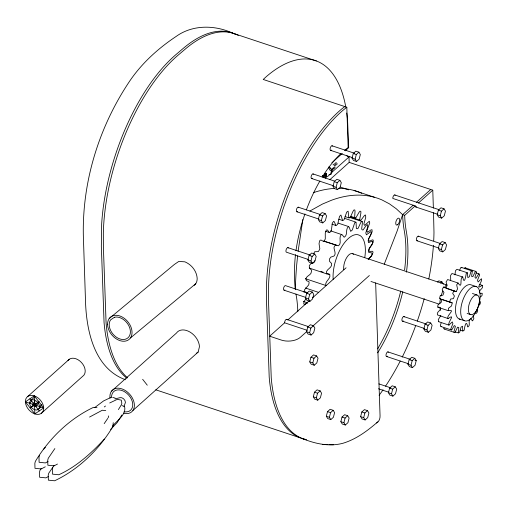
<?xml version="1.0" encoding="UTF-8"?>
<svg xmlns="http://www.w3.org/2000/svg" width="508" height="508" viewBox="0 0 508 508"><rect width="100%" height="100%" fill="white"/><g stroke="black" fill="none" stroke-linecap="round" stroke-linejoin="round"><path stroke-width="0.76" d="M440.601 307.931C440.919 310.807 436.258 311.734 437.413 314.897L448.132 318.599C456.387 312.776 447.199 322.891 448.964 325.12L452.285 321.888L452.888 323.647L450.729 329.07L451.396 329.99L451.783 329.819L454.279 325.577L455.422 326.276L453.968 331.654L454.044 332.213L454.939 332.594L457.556 327.177L458.826 327.508L458.26 332.905L459.696 332.188L461.035 327.101L462.559 326.25L462.763 330.854L464.172 330.333C464.528 327.546 466.211 318.37 467.646 326.879L467.995 326.911C470.865 325.171 467.836 321.443 469.894 319.399M479.355 292.475C479.038 289.598 483.699 288.677 482.543 285.509L479.279 284.283M304.038 292.322L304.489 289.846L308.686 284.886A6.566 3.023 -71.6 0 0 309.08 282.238L308.959 281.667L306.356 280.626C304.209 277.273 309.391 275.615 310.839 273.545A6.566 3.023 -71.6 0 0 311.531 270.834L311.506 270.161L309.372 267.951L309.296 265.703L310.661 263.773L313.798 262.712L314.211 262.141A6.566 3.023 -71.6 0 0 314.852 260.56M454.958 274.872L455.46 270.707L456.914 269.316L467.354 272.783L467.836 277.628L469.36 276.777L471.075 271.164L472.135 270.967L472.319 271.386L471.57 276.365L472.84 276.701L475.456 271.285L476.352 271.659L476.428 272.224L474.929 277.298L475.907 278.39L478.612 274.053L479 273.882L479.66 274.809L477.507 280.232L478.111 281.984L481.432 278.752C483.197 280.988 474.008 291.103 482.263 285.274M297.631 255.873L296.736 264.478A269.551 123.958 -71.6 0 0 295.326 289.649M298.107 251.269L302.819 219.596M325.641 176.143L325.691 175.635M325.774 176.016L325.831 175.508M325.914 175.895L325.971 175.381M326.053 175.768L326.111 175.26M326.098 176.066L326.022 174.701M326.238 175.946L325.945 174.13M326.377 175.819L326.403 174.314M326.511 175.698L326.18 173.761M328.536 167.1L329.457 167.208L332.2 170.701L330.695 173.234L330.651 174.574L329.013 174.669M332.2 170.701L331.343 173.952L330.651 174.574M132.95 410.439L198.152 352.063L199.447 346.71A14.516 10.046 48.2 0 0 189.992 332.054A14.516 10.046 48.2 0 0 176.416 333.096L111.36 391.344M307.905 260.013L309.093 255.372L311.69 253.041L314.75 254.057L316.166 256.375L314.979 261.017L312.382 263.347L309.321 262.331L307.905 260.013L310.959 261.029L312.382 263.347M318.313 219.57L319.494 214.922L322.097 212.592L325.158 213.608L326.574 215.925L325.387 220.574L322.783 222.904L319.729 221.882L318.313 219.57L321.367 220.586L322.783 222.904M310.959 261.029L312.147 256.388L314.75 254.057M321.367 220.586L322.555 215.938L325.158 213.608M333.038 186.29L334.22 181.642L336.823 179.318L339.884 180.334L341.3 182.645L340.112 187.293L337.509 189.624L334.455 188.608L333.038 186.29L336.093 187.306L337.509 189.624M305.473 297.993L306.661 293.345L309.264 291.021L312.318 292.036L313.734 294.348L312.553 298.996L309.95 301.327L306.889 300.311L305.473 297.993L308.534 299.009L309.95 301.327M336.093 187.306L337.28 182.658L339.884 180.334M308.534 299.009L309.721 294.361L312.318 292.036M311.067 335.045L309.651 332.727L306.591 331.711L308.007 334.029L311.067 335.045L313.671 332.715L314.858 328.066L313.442 325.749L310.382 324.733L307.778 327.063L306.591 331.711L300.368 337.287A13.805 7.683 -1.9 0 1 281.305 340.068L269.672 336.201L284.626 322.809A2.419 1.111 -71.6 0 1 285.521 320.008A2.419 1.111 -71.6 0 1 287.02 319.634M352.063 158.153L353.25 153.511L355.848 151.181L358.908 152.197L360.324 154.515L359.137 159.156L356.54 161.487L353.479 160.471L352.063 158.153L355.124 159.169L356.54 161.487M309.651 332.727L310.839 328.079L313.442 325.749M355.124 159.169L356.305 154.527L358.908 152.197M309.753 361.893L310.94 357.245L313.544 354.914L316.605 355.93L318.021 358.248L316.833 362.896L314.23 365.227L311.169 364.204L309.753 361.893L312.814 362.909L314.23 365.227M312.814 362.909L314.001 358.261L316.605 355.93M313.303 396.831L314.484 392.189L317.087 389.858L320.148 390.874L321.564 393.192L320.377 397.834L317.773 400.164L314.719 399.148L313.303 396.831L316.357 397.853L317.773 400.164M316.357 397.853L317.544 393.205L320.148 390.874M326.333 416.268L327.514 411.626L330.117 409.296L333.178 410.312L334.594 412.623L333.407 417.271L330.803 419.602L327.749 418.586L326.333 416.268L329.387 417.284L330.803 419.602M329.387 417.284L330.575 412.642L333.178 410.312M340.843 421.691L342.03 417.049L344.634 414.719L347.694 415.735L349.11 418.052L347.923 422.694L345.319 425.025L342.259 424.009L340.843 421.691L343.903 422.713L345.319 425.025M343.903 422.713L345.091 418.065L347.694 415.735M360.636 416.617L361.823 411.969L364.426 409.639L367.481 410.655L368.897 412.972L367.716 417.62L365.112 419.951L362.052 418.929L360.636 416.617L363.696 417.633L365.112 419.951M363.696 417.633L364.884 412.985L367.481 410.655M388.43 392.779L389.617 388.131L392.214 385.801L395.275 386.817L396.691 389.134L395.503 393.783L392.906 396.113L389.846 395.097L388.43 392.779L391.49 393.795L392.906 396.113M391.49 393.795L392.671 389.147L395.275 386.817M437.191 214.782L438.379 210.134L440.976 207.804L444.036 208.82L445.452 211.138L444.271 215.786L441.668 218.116L438.607 217.1L437.191 214.782L440.252 215.798L441.668 218.116M440.252 215.798L441.433 211.15L444.036 208.82M407.962 364.268L409.15 359.626L411.753 357.295L414.807 358.311L416.223 360.623L415.042 365.271L412.439 367.601L409.378 366.585L407.962 364.268L411.023 365.284L412.439 367.601M438.309 248.545L439.496 243.897L442.1 241.567L445.16 242.583L446.576 244.9L445.389 249.542L442.785 251.873L439.725 250.857L438.309 248.545L441.369 249.561L442.785 251.873M411.023 365.284L412.204 360.642L414.807 358.311M441.369 249.561L442.557 244.913L445.16 242.583M423.863 328.943L425.05 324.301L427.647 321.97L430.708 322.986L432.124 325.304L430.936 329.946L428.339 332.276L425.279 331.26L423.863 328.943L426.923 329.959L428.339 332.276M426.923 329.959L428.104 325.317L430.708 322.986M39.478 455.39L38.989 457.27L39.11 462.299L45.39 462.928L48.063 461.493M108.172 417.786L108.668 415.912M459.689 270.199L460.635 267.697L461.696 267.5L472.135 270.967M450.704 280.149L450.602 275.45L451.961 273.495L462.75 277C464.185 285.502 465.868 276.333 466.223 273.539L467.354 272.783M313.531 253.949L314.674 251.733L318.205 251.619L318.637 251.168A6.566 3.023 -71.6 0 0 319.818 248.691L319.037 243.694L319.557 241.109L320.046 240.29L321.018 240.049L323.501 241.421L323.939 241.109A6.566 3.023 -71.6 0 0 325.291 238.912L325.266 233.166L326.06 230.581L326.587 229.902L327.463 230.041L329.451 232.562L329.87 232.404A6.566 3.023 -71.6 0 0 331.343 230.588L332.321 223.139L333.654 221.348L334.397 221.869L335.794 225.431L336.188 225.438A6.566 3.023 -71.6 0 0 337.706 224.079L339.535 216.402L340.931 215.017L342.602 220.51A6.566 3.023 -71.6 0 0 344.1 219.666L346.704 212.103L348.101 211.182L348.837 217.837A6.566 3.023 -71.6 0 0 350.253 217.545L352.939 211.468L353.866 210.014L354.381 209.931L354.851 210.007L355.035 211.461L354.622 217.532A6.566 3.023 -71.6 0 0 355.892 217.811L359.029 212.338L360.032 211.144L360.49 211.271L360.89 211.55L360.864 213.201L359.702 219.615A6.566 3.023 -71.6 0 0 360.775 220.447L364.223 215.811L365.252 214.935L365.633 215.265L365.709 217.513L363.861 223.99A6.566 3.023 -71.6 0 0 364.687 225.336L369.31 221.228L369.729 223.006L366.903 230.467A6.566 3.023 -71.6 0 0 367.449 232.277L371.069 229.889L372.015 229.743L372.148 231.845L368.713 238.76A6.566 3.023 -71.6 0 0 368.948 240.951L369.227 241.262L372.415 239.871L373.259 240.106L373.101 242.449L369.202 248.52A6.566 3.023 -71.6 0 0 369.119 250.99L369.322 251.441L372.281 251.263L372.986 251.873L372.942 252.781L371.907 255.257L368.344 259.302M124.009 406.61L125.438 402.355L124.911 400.482L123.596 398.799L121.837 397.758L120.11 397.643L114.954 398.926M384.258 264.166L396.989 231.419L402.634 214.649L413.182 205.207M441.122 323.05L440.29 325.596L440.957 326.523L451.396 329.99M326.003 176.073L326.193 175.641M326.142 175.946L326.333 175.52M326.441 176.047L326.612 174.384L325.977 173.158M333.153 168.694L332.759 169.266L334.207 167.97L333.635 168.142M335.159 167.221L334.569 168.002L333.299 168.097M118.402 409.594L121.495 404.584L121.837 403.269L121.298 400.158L117.361 399.313L109.703 402.971M121.837 415.03L117.202 422.548L110.63 429.425M440.874 315.487L438.302 319.545L438.525 321.653L448.964 325.12M41.3 468.389L39.973 470.332L39.484 472.211L39.605 477.241L45.885 477.876L48.558 476.44M54.864 448.564L48.235 458.299L47.739 460.178L47.866 465.207L54.14 465.842L57.487 464.045M52.711 467.398L48.73 473.246L48.235 475.12L48.362 480.155L54.635 480.784C78.924 469.221 99.009 449.644 112.801 426.714L113.24 422.681M54.185 465.277L52.857 467.227L52.368 469.106L52.489 474.135L58.763 474.764C76.594 466.693 91.224 453.238 104.4 439.052M104.197 423.628L107.734 418.433M305.752 299.149L303.924 301.746L303.765 304.082L304.616 304.317L307.169 303.143M112.42 426.364C116.548 420.738 126.835 414.604 124.53 406.4L122.047 405.651M43.752 449.072L45.39 447.402M332.708 169.647L333.121 167.881L333.216 168.427M368.09 259.258L371.526 256.121L372.11 253.619L371.481 252.838L368.687 252.406C367.22 247.993 373.577 245.764 372.72 241.471L371.869 241.236L368.681 242.627L368.402 242.316C366.903 238.354 372.574 235.312 371.024 231.464L366.401 234.81L365.779 232.956L367.646 227.165L367.576 224.917L367.195 224.587L366.166 225.463L363.144 229.921L362.236 229.902L361.671 229.013L362.534 221.71L349.561 217.367M464.617 268.173L465.017 267.811L475.456 271.285M443.528 328.181L444.043 328.955L444.9 328.765M27.87 396.361L69.374 359.2M30.931 400.266L34.436 397.129M29.591 403.238L31.934 401.149M33.325 403.32L35.077 401.752M32.874 404.33L34.042 403.282M31.159 407.175L33.496 405.086M33.401 405.663L34.569 404.616M35.7 404.114L38.036 402.019M37.941 402.596L39.11 401.549M36.227 405.447L38.564 403.352M35.776 406.451A1.994 1.378 48.2 0 0 34.931 403.435A1.994 1.378 48.2 0 0 32.944 404.774A1.994 1.378 48.2 0 0 35.776 406.451L36.944 405.403M39.51 406.533L41.847 404.438M38.17 409.505A5.88 4.07 48.2 0 0 35.674 400.596A5.88 4.07 48.2 0 0 29.807 404.559A5.88 4.07 48.2 0 0 38.17 409.505L41.091 406.889M41.231 413.417A10.859 7.518 48.2 0 0 36.633 396.964A10.859 7.518 48.2 0 0 25.787 404.285A10.859 7.518 48.2 0 0 41.231 413.417L82.734 376.257A10.859 7.518 48.2 0 0 81.388 362.426A10.859 7.518 48.2 0 0 67.977 360.585M331.851 162.795L342.303 153.435M345.211 150.832L348.691 147.714L347.586 120.669A147.58 67.869 -71.6 0 0 346.748 113.036M329.457 167.208L328.765 167.824L329.673 169.856L331.508 171.323M323.259 175.946L322.904 175.444L323.425 176.2A2.362 1.632 48.2 0 1 323.672 177.756M322.904 176.238L323.279 175.927L322.904 175.444M326.93 176.714L325.184 178.276L325.139 176.771M331.578 172.555L349.002 156.953A5.563 3.854 48.2 0 1 346.634 155.556M327.533 176.587L329.895 174.473M329.857 179.68L349.18 162.382L349.002 156.953M416.363 202.362L430.74 189.49M287.814 319.957L309.004 300.984M312.534 297.821L346.075 267.792M406.438 272.174A100.844 46.374 -71.6 0 0 407.867 246.939A101.168 46.52 -71.6 0 0 406.273 231.153A105.664 48.59 -71.6 0 1 404.673 215.36L415.22 205.88A2.419 1.111 -71.6 0 0 416.592 206.724M418.401 203.035L432.778 190.163L349.18 162.382M312.972 325.996L369.36 275.514M437.553 282.004L438.855 280.835L441.916 281.851L443.332 284.169M440.614 283.019L441.916 281.851M462.75 277L462.401 276.962C459.524 278.206 462.864 290.119 458.064 283L456.667 284.817L457.549 288.919L456.152 291.636L443.516 287.058L442.297 289.331L442.265 289.992L443.979 292.532L442.944 295.18L440.322 295.516L439.458 298.615L452.203 302.889L451.568 305.93L448.412 308.318L448.329 310.699C456.286 308.864 446.38 315.531 447.853 318.37L448.132 318.599M453.955 290.532L452.704 293.465L454.419 296.005L453.384 298.653L450.761 298.99L450.38 299.504L449.821 301.53L449.897 302.089L450.761 302.495M377.863 421.786C367.659 430.682 356.413 439.109 343.325 443.154C329.54 447.034 315.062 443.801 302.139 438.455M109.169 318.586L174.308 264.497L178.778 261.449L184.893 261.823C191.579 264.687 196.609 270.891 197.174 278.251A14.522 10.052 48.2 0 1 194.189 285.369M130.435 337.96L195.732 283.737M344.773 106.566L341.351 109.277A142.151 65.367 -71.6 0 0 266.452 287.464L266.497 301.288L269.208 377.215A149.263 68.644 -71.6 0 0 305.924 439.483M345.821 107.207A147.58 67.869 -71.6 0 0 266.7 76.289L263.214 79.458L346.812 107.239L343.389 109.957A142.151 65.367 -71.6 0 0 268.491 288.144L268.535 301.968L271.247 377.889A149.263 68.644 -71.6 0 0 306.47 439.839M362.096 221.526L361.607 221.507L360.636 222.841L358.153 228.244L357.143 228.784L356.337 228.435L356.083 222.409L354.806 222.523L352.285 230.003L350.672 231.369L349.231 227.254L348.564 226.555C345.015 228.994 348.247 235.21 344.17 237.268L342.189 234.747L330.6 230.835M94.583 407.67L103.581 400.933L111.239 397.275M104.305 406.946L105.505 406.025M480.549 296.964L481.984 295.554L482.251 293.586L482.067 293.18L479.933 293.662M25.4 401.847L34.252 395.865L43.701 407.93L34.849 413.906L25.4 401.847L43.701 407.93M30.124 407.873L38.976 401.898M196.621 353.092L198.152 352.063M309.905 211.03L322.415 204.07L331.648 200.19A269.551 123.958 -71.6 0 1 382.13 200.012L389.395 203.835L396.24 208.737L402.634 214.687A105.664 48.59 -71.6 0 0 404.228 230.473A101.168 46.52 -71.6 0 1 405.829 246.266A100.844 46.374 -71.6 0 1 404.597 269.945M89.541 417.068L102.267 410.248L105.747 410.553M45.276 466.795L41.256 468.947L34.982 468.319L34.855 463.283L35.35 461.41C49.143 438.48 69.228 418.897 93.516 407.34L96.99 407.645M440.957 326.523L441.344 326.352M341.655 234.512L341.312 234.601C338.188 237.674 342.233 242.964 338.531 245.809L323.571 241.135M336.842 245.542L335.839 245.04C331.083 247.263 337.61 252.87 333.934 256.076L330.797 257.131L329.432 259.067L329.514 261.315L331.641 263.519C332.543 268.11 326.009 268.834 326.32 273.158L326.949 273.945L329.743 274.377C331.21 278.79 324.853 281.013 325.711 285.312L326.561 285.547M478.593 305.111L479.635 304.889L480.308 303.359L480.498 301.79L479.635 301.384M440.322 299.022L441.801 299.72L441.128 302.463L437.972 304.851L437.705 306.819L437.89 307.226L438.918 307.073M322.637 444.468L327.336 444.602M328.949 444.627L333.597 444.754M305.968 292.652L307.708 292.748L303.949 291.497M438.525 321.653L438.874 321.678M112.693 397.377L115.176 398.126M232.791 33.179C214.827 24.873 192.653 24.543 176.155 36.424C158.375 48.266 142.202 62.846 130.067 80.55C99.371 125.965 82.074 181.032 83.35 235.979L85.611 304.216C86.944 332.918 95.193 368.795 125.495 379.743M234.829 33.858L316.389 60.966M331.991 145.771L354.508 153.251M353.25 153.511L356.305 154.527M330.803 150.412L352.571 157.651M394.691 194.939L438.887 209.633M438.379 210.134L441.433 211.15M415.22 205.88L392.792 198.431A2.419 1.111 -71.6 0 1 393.694 195.624A2.419 1.111 -71.6 0 1 395.186 195.25M415.976 207.054L437.699 214.274M312.96 173.901L334.728 181.14M334.22 181.642L337.28 182.658M354.095 190.5L374.485 197.275M340.379 187.084L348.634 189.827M311.772 178.549L333.546 185.782M402.634 214.649L404.673 215.329M418.236 236.156L440.754 243.643M439.496 243.897L442.557 244.913M350.571 216.281L355.079 217.78M350.253 216.948L360.775 220.447M345.078 216.586L348.837 217.837M417.049 240.805L438.817 248.037M344.818 218.434L355.873 222.11M338.842 219.259L342.602 220.51M298.234 207.181L320.758 214.668M319.494 214.922L322.555 215.938M338.245 223.126L348.564 226.555M297.053 211.83L318.821 219.062M332.035 224.18L335.794 225.431M476.015 272.891L479 273.882M325.691 231.311L329.451 232.562M476.409 286.626A18.078 8.312 -71.6 0 0 460.781 309.378A18.078 8.312 -71.6 0 0 474.066 315.011A18.078 8.312 -71.6 0 0 476.409 286.626L471.189 284.893A18.078 8.312 -71.6 0 0 457.117 299.911A18.078 8.312 -71.6 0 0 460.362 319.272M458.064 283L447.624 279.527L446.081 282.061L447.11 285.452L445.929 287.979L443.516 287.058M324.047 241.122L335.839 245.04M352.247 253.543L446.888 284.994M472.427 293.484L476.936 294.983M446.462 288.417L456.152 291.636M287.826 247.631L310.35 255.111M309.093 255.372L312.147 256.388M441.763 299.415L452.203 302.889M308.413 259.512L286.645 252.273A2.419 1.111 -71.6 0 1 286.271 249.352A2.419 1.111 -71.6 0 1 288.328 247.936M370.973 281.476L438.575 303.949M467.119 313.43L470.878 314.681M437.89 307.226L448.329 310.699M320.897 271.437L323.107 272.174M327.533 273.641L329.743 274.377M309.258 268.065L326.949 273.945M459.207 318.986L464.426 320.719M305.321 278.67L325.958 285.534M460.058 330.098L463.042 331.089M455.282 331.915L458.26 332.905M444.5 329.12L454.939 332.594M403.79 316.56L426.307 324.041M425.05 324.301L428.104 325.317M305.295 287.966L318.56 292.373M402.603 321.202L424.37 328.441M307.918 293.091L285.401 285.604A2.419 1.111 -71.6 0 0 283.534 288.531A2.419 1.111 -71.6 0 0 284.874 289.941M306.661 293.345L309.721 294.361M284.213 290.252L305.981 297.485M303.289 301.428L307.797 302.927M415.004 360.216L416.223 360.623M387.89 351.885L410.407 359.366M409.15 359.626L412.204 360.642M286.518 319.322L308.286 326.561M307.778 327.063L310.839 328.079M386.702 356.527L408.47 363.76M284.626 322.809L307.143 330.295M310.94 357.245L314.001 358.261M378.86 383.883L390.874 387.877M389.617 388.131L392.671 389.147M378.428 388.779L388.938 392.271M314.484 392.189L317.544 393.205M361.823 411.969L364.884 412.985M327.514 411.626L330.575 412.642M342.03 417.049L345.091 418.065M155.778 389.807L300.101 437.775M465.017 267.811L465.912 268.192L465.988 268.757M475.545 313.004L476.44 313.347L477.26 312.039L477.691 310.413L477.056 309.474M142.646 379.305L147.276 385.204M29.826 398.856L39.275 410.915M325.844 173.241L326.225 173.882M325.73 173.349L326.085 174.003M325.59 173.476L326.25 175.133M325.31 173.723L325.92 175.006M325.171 173.85L325.526 174.504M325.031 173.971L325.641 175.26M325.006 174.034L325.387 174.631M470.738 318.414L472.332 320.878L472.719 320.713L473.875 318.345L473.075 315.62M461.696 267.5L461.88 267.913M326.072 173.888L326.333 174.638M325.793 174.136L326.053 174.885M325.514 174.384L325.78 175.133M325.241 174.631L325.596 176.003M325.247 174.752L325.501 175.381M325.101 174.758L325.361 175.508M324.968 175L325.222 175.635M324.822 175.006L325.133 176.13M324.834 175.127L325.082 175.755M324.682 175.133L324.942 175.882M324.542 175.26L324.803 176.003M324.402 175.381L324.631 175.946M324.415 175.501L324.663 176.13M326.301 174.454L326.434 175.254M325.882 174.828L326.015 175.628M325.742 174.949L325.876 175.755M325.603 175.076L325.736 175.876M325.323 175.324L325.457 176.124M325.184 175.451L325.272 176.009M432.778 190.163L433.368 208.058M433.527 212.725L433.978 232.188A149.263 68.644 -71.6 0 1 433.699 240.849M375.653 282.943L380.06 415.817A13.805 9.557 48.2 0 1 376.612 422.993M346.812 107.239L348.145 147.434L347.409 148.107A93.732 43.104 -71.6 0 0 344.513 150.374M34.252 395.865L34.849 413.906M364.814 257.353A30.004 13.799 -71.6 0 0 360.039 235.553L358.032 234.74A30.004 13.799 -71.6 0 0 340.716 248.514A30.004 13.799 -71.6 0 0 333.165 279.368M400.736 291.059A100.844 46.374 -71.6 0 1 377.59 348.901M238.296 35.401A147.58 67.869 -71.6 0 0 185.147 49.187L178.232 55.067A142.151 65.367 -71.6 0 0 103.34 233.255L103.384 247.079L106.089 322.999A149.263 68.644 -71.6 0 0 127.394 377.641M111.563 397.37A12.573 8.7 48.2 0 1 121.291 390.29A12.573 8.7 48.2 0 1 132.664 403.371A12.573 8.7 48.2 0 1 124.054 411.74M110.046 398.221A14.516 10.046 48.2 0 1 120.574 388.499A14.516 10.046 48.2 0 1 134.322 403.974A14.516 10.046 48.2 0 1 123.33 413.182M329.311 167.608A2.026 1.403 48.2 0 1 330.194 167.9M330.613 168.205A2.026 1.403 48.2 0 1 331.47 170.364M334.054 164.249A1.086 0.749 48.2 0 1 334.467 163.849M334.918 163.874A1.086 0.749 48.2 0 1 335.782 164.713A1.086 0.749 48.2 0 1 335.617 165.633M335.42 163.335A0.991 0.686 48.2 0 1 336.15 162.763A0.991 0.686 48.2 0 1 337.071 163.741A0.991 0.686 48.2 0 1 336.493 164.478M332.981 164.833A1.276 0.883 48.2 0 1 334.27 165.1A1.276 0.883 48.2 0 1 334.816 166.459M433.432 245.275A149.263 68.644 -71.6 0 1 428.815 278.943M424.212 298.628A149.263 68.644 -71.6 0 1 417.284 321.132M415.754 325.431A149.263 68.644 -71.6 0 1 402.209 357.143M400.196 361.118A149.263 68.644 -71.6 0 1 385.534 386.169M383.07 389.788A149.263 68.644 -71.6 0 1 379.089 395.326M295.967 294.056A101.168 46.52 -71.6 0 0 296.183 295.281A105.55 48.539 -71.6 0 1 297.777 311.036L297.777 311.074A105.664 48.59 -71.6 0 1 297.796 311.772M295.256 288.982A101.168 46.52 -71.6 0 1 294.583 279.495L294.551 273.863A93.732 43.104 -71.6 0 1 295.504 254.578M295.98 250.825A93.732 43.104 -71.6 0 1 304.94 213.912M306.394 209.868A93.732 43.104 -71.6 0 1 319.894 181.007M322.186 177.171A93.732 43.104 -71.6 0 1 340.462 153.988M402.774 291.738A100.844 46.374 -71.6 0 1 377.635 352.85M312.433 178.238A2.419 1.111 -71.6 0 1 311.207 176.232A2.419 1.111 -71.6 0 1 313.461 174.212M331.464 150.101A2.419 1.111 -71.6 0 1 330.238 148.095A2.419 1.111 -71.6 0 1 332.486 146.075M297.707 211.512A2.419 1.111 -71.6 0 1 296.481 209.512A2.419 1.111 -71.6 0 1 298.736 207.493M387.363 356.216A2.419 1.111 -71.6 0 1 386.137 354.209A2.419 1.111 -71.6 0 1 388.391 352.19M403.263 320.891A2.419 1.111 -71.6 0 1 402.038 318.884A2.419 1.111 -71.6 0 1 404.285 316.865M417.709 240.487A2.419 1.111 -71.6 0 1 416.484 238.481A2.419 1.111 -71.6 0 1 418.738 236.468M234.893 34.055A147.58 67.869 -71.6 0 0 183.102 48.508L176.193 54.388A142.151 65.367 -71.6 0 0 101.663 223.939L101.346 246.399L104.051 322.326A149.263 68.644 -71.6 0 0 126.943 378.27M353.536 254.337A10.312 4.743 -71.6 0 0 348.933 254.826L348.069 255.708A10.312 4.743 -71.6 0 0 343.694 266.954L343.668 268.357A10.312 4.743 -71.6 0 0 343.783 269.634M440.703 310.394A18.078 8.312 -71.6 0 1 439.985 307.486M439.845 303.212A18.078 8.312 -71.6 0 1 440.487 298.412M441.09 295.935A18.078 8.312 -71.6 0 1 442.798 291.084M444.443 287.725A18.078 8.312 -71.6 0 1 446.322 284.778M313.538 192.608A269.551 123.958 -71.6 0 1 334.677 188.424M338.538 188.341A269.551 123.958 -71.6 0 1 361.74 193.237M114.446 317.259L110.592 319.881A12.573 8.979 50.3 0 0 118.034 338.176A12.573 8.979 50.3 0 0 130.226 329.882A12.573 8.979 50.3 0 0 114.446 317.259M107.569 324.206A14.516 10.37 50.3 0 0 125.99 340.982A14.516 10.37 50.3 0 0 125.851 319.621A14.516 10.37 50.3 0 0 107.569 324.206M475.615 311.823A10.312 4.743 -71.6 0 0 477.628 295.262A10.312 4.743 -71.6 0 0 468.478 307.41A10.312 4.743 -71.6 0 0 475.615 311.823M397.783 224.638A3.632 1.67 -71.6 0 0 399.326 218.599A3.632 1.67 -71.6 0 0 395.942 221.628A3.632 1.67 -71.6 0 0 397.783 224.638"/></g></svg>
